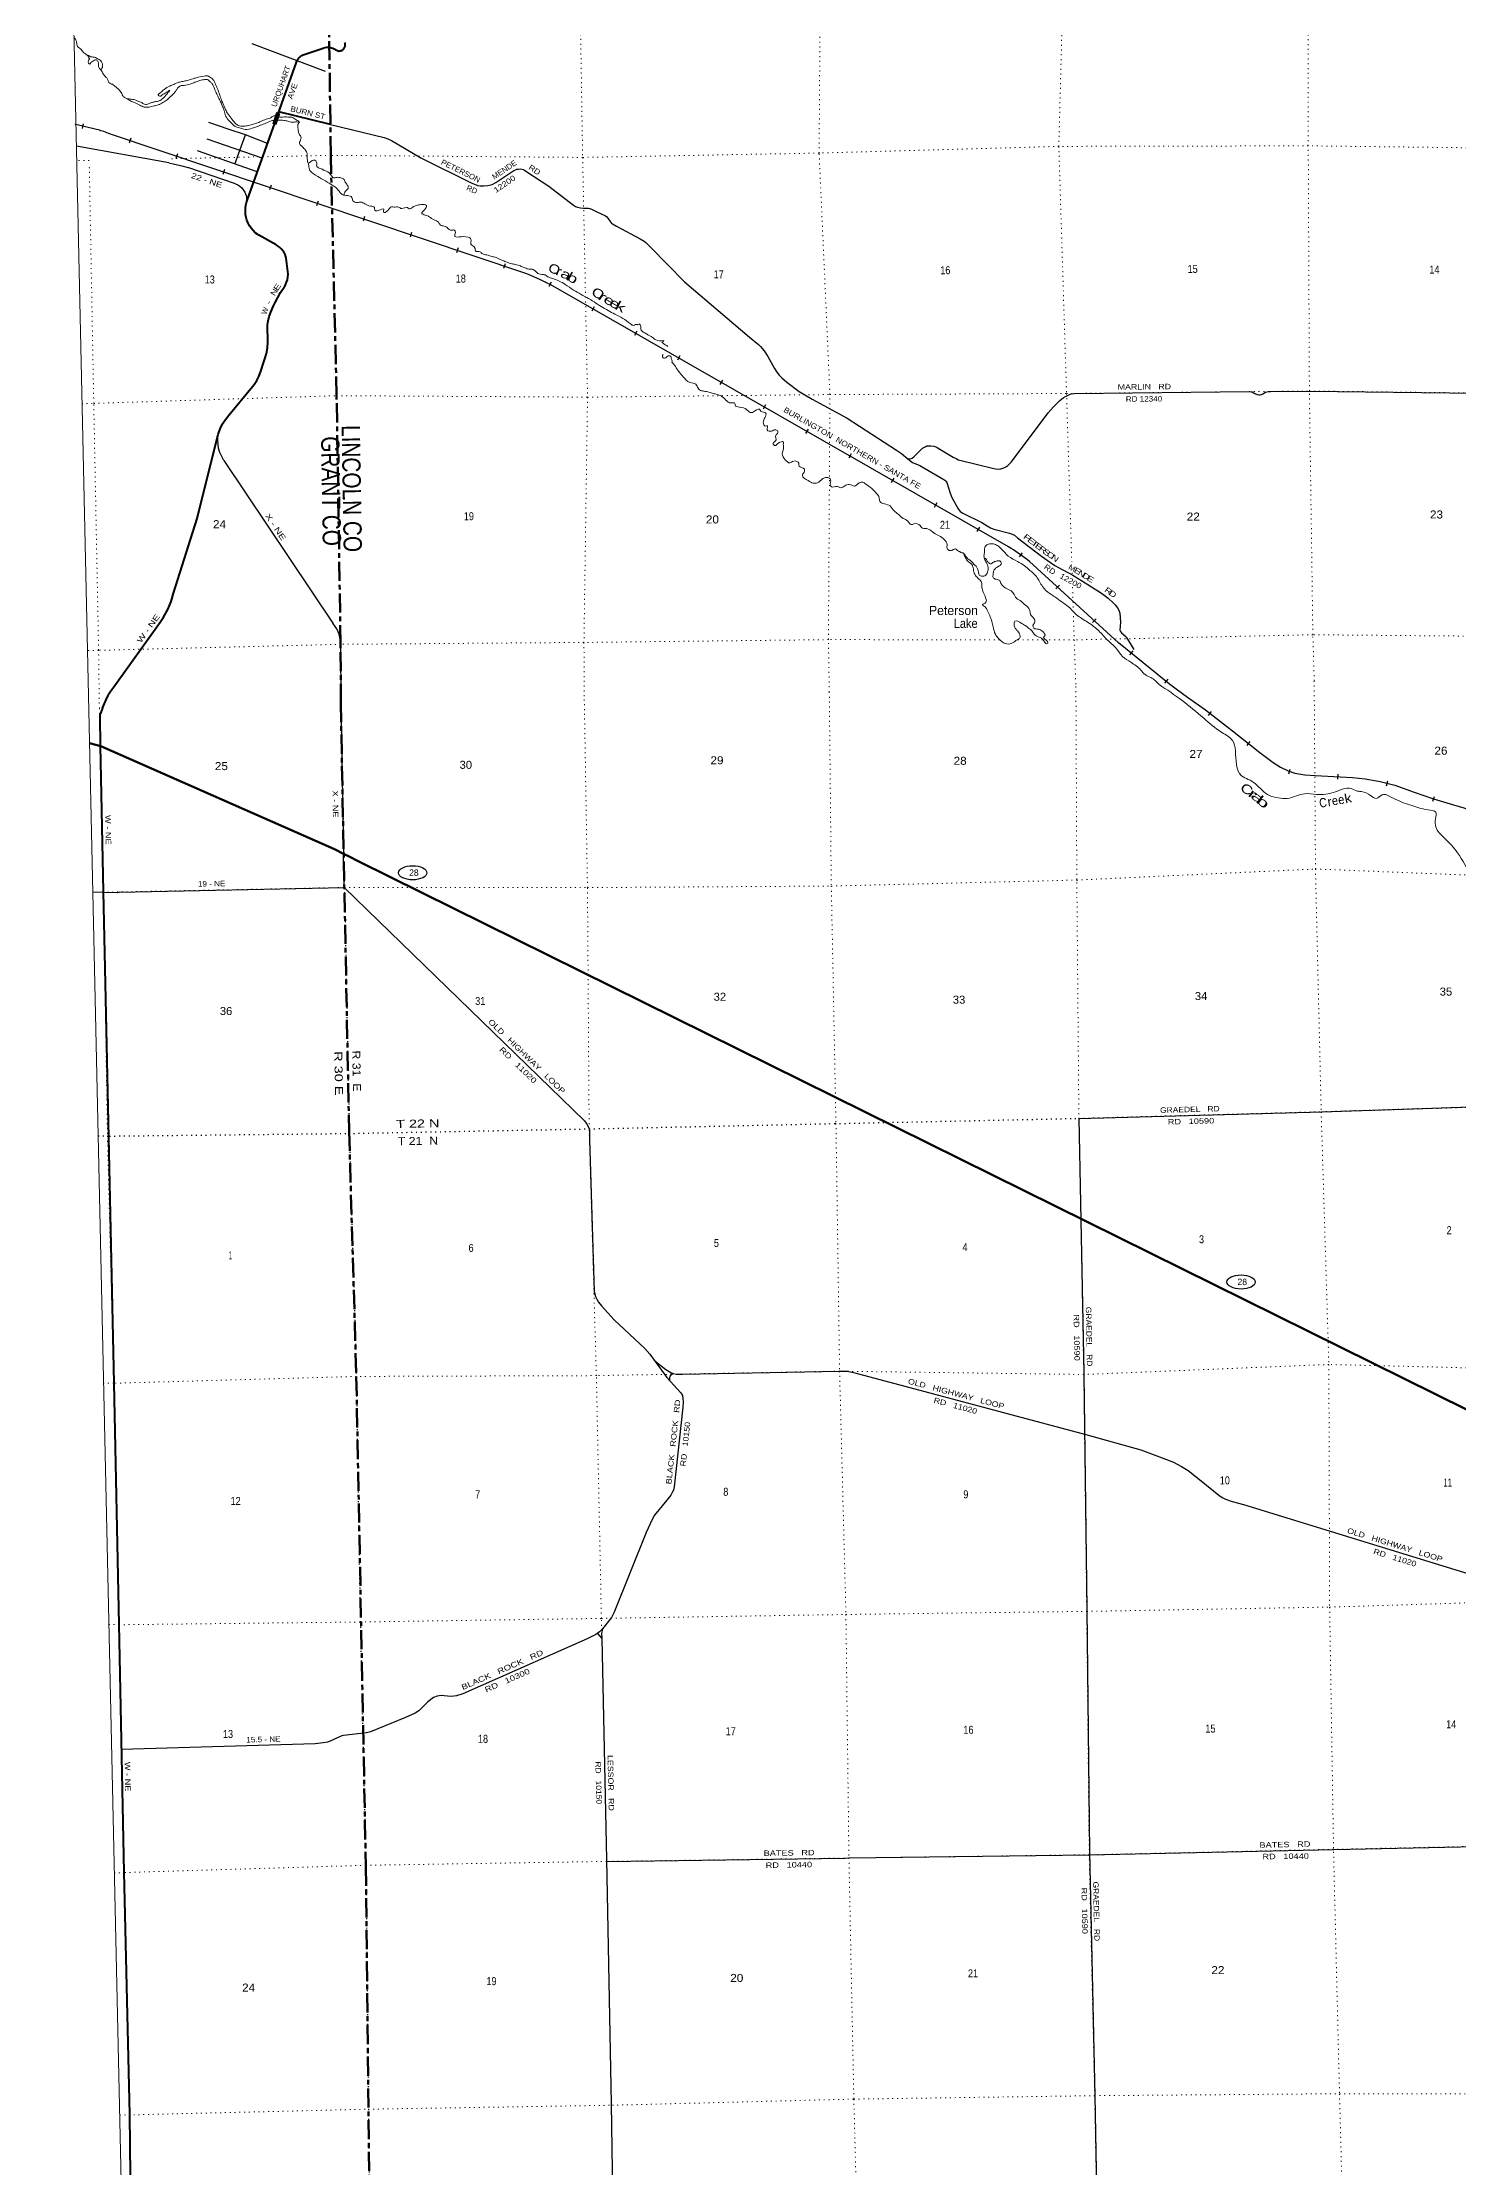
# Model space of a CAD drawing. Header units: feet. Extents: x 497223 to 751810, y -177792 to 12311.
# Drawn here: x 497223 to 528183, y -72276 to -25802 of the extents above; entities that cross this region are included whole.
import ezdxf
from ezdxf.enums import TextEntityAlignment as Align

# ---------------------------------------------------------------- set-up
doc = ezdxf.new("R2010")
doc.units = ezdxf.units.FT
doc.header["$LTSCALE"] = 70
doc.linetypes.add('DOTTED', pattern=[1.5, 0.3, -1.2])
doc.linetypes.add('LONG_DASH_SHORT_DASH', pattern=[9.9, 6, -1.2, 1.5, -1.2])
for name, color, linetype, lineweight in [('11', 7, 'LONG_DASH_SHORT_DASH', 60), ('17', 7, 'Continuous', 25), ('23', 7, 'Continuous', 70), ('26', 7, 'Continuous', 40), ('29', 7, 'Continuous', 25), ('34', 7, 'Continuous', 25), ('39', 7, 'Continuous', 13), ('4', 7, 'Continuous', 13), ('6', 7, 'DOTTED', 25), ('61', 7, 'Continuous', 13), ('7', 7, 'DOTTED', 13)]:
    doc.layers.add(name, color=color, linetype=linetype, lineweight=lineweight)
for name, color, linetype in [('12', 7, 'Continuous'), ('27', 7, 'Continuous'), ('30', 7, 'Continuous'), ('41', 7, 'Continuous')]:
    doc.layers.add(name, color=color, linetype=linetype)

msp = doc.modelspace()

# ---------------------------------------------------------------- linework, layer by layer
at = {"layer": '11'}
for points in [[(503743.88, -40246.78), (503741.34, -38963.87), (503652.51, -33527.06), (503525.9, -28270.56), (503455.47, -22925.99), (503402.64, -17560.81), (503332.01, -12208.17), (503293.16, -6838.61), (503228.31, -1475.75), (503114.54, 3912.06), (503118.37, 5602.23)], [(503743.88, -40246.78), (503926.79, -49620.89), (504084.26, -54980.22), (504291.84, -65694.23), (504464.32, -81711.67), (504539.93, -86075.57)]]:
    msp.add_lwpolyline(points, dxfattribs=at)
at = {"layer": '17'}
for centre in [(505316.81, -43960.31), (523428.78, -52910.01)]:
    msp.add_ellipse(centre, major_axis=(309.24, -1), ratio=0.500121, dxfattribs=at)
at = {"layer": '23'}
msp.add_line((498248.72, -41127.74), (498501.29, -41194.7), dxfattribs=at)
for points in [[(498501.29, -41194.7), (503605.96, -43444.58), (503807.61, -43545.44)], [(503807.61, -43545.44), (503925.3, -43604.31), (504125.02, -43708.38), (529757.27, -56390.8)]]:
    msp.add_lwpolyline(points, dxfattribs=at)
at = {"layer": '26'}
for p, q in [((503521.69, -27594.04), (502387.83, -27318.69)), ((498486.41, -41186.31), (498551.61, -44370.8))]:
    msp.add_line(p, q, dxfattribs=at)
for points in [[(502292.81, -27586.8), (502772.87, -26232.22), (502780.96, -26212.32), (502794.08, -26187.02), (502809.77, -26163.23), (502827.86, -26141.21), (502848.15, -26121.2), (502870.42, -26103.42), (502894.43, -26088.07), (502919.91, -26075.31), (503362.91, -25922.96), (503376.15, -25918.14), (503403.68, -25910.49), (503431.86, -25905.76), (503460.38, -25904), (503488.92, -25905.23), (503517.19, -25909.44), (503544.85, -25916.58), (503571.62, -25926.58), (503597.2, -25939.32), (503621.3, -25954.66), (503686.52, -25987.26), (503696.08, -25988.22), (503710.62, -25988.42), (503725.1, -25987.09), (503739.35, -25984.27), (503753.24, -25979.96), (503766.6, -25974.23), (503779.29, -25967.13), (503791.16, -25958.75), (503802.1, -25949.17), (503811.97, -25938.5), (503820.67, -25926.85), (503828.11, -25914.36), (503834.2, -25901.16), (503838.88, -25887.4), (503842.1, -25873.22), (503843.81, -25858.79), (503844.01, -25844.25), (503842.69, -25829.77), (503839.86, -25815.51), (503835.55, -25801.63)], [(498535.87, -40362.09), (498625.84, -40145.18), (498636.23, -40120.12), (498648.73, -40095.18), (498661.3, -40070.11), (498715.82, -39980.17), (498779.43, -39896.42), (499796.79, -38479.99), (499870.51, -38369.59), (499961.51, -38202.96), (500034.59, -38027.72), (500088.95, -37845.81), (500601.86, -36214.51), (501065.07, -34364.83), (501067.58, -34356.98), (501109.17, -34248.16), (501161.92, -34144.28), (501225.23, -34046.48), (501298.42, -33955.84), (501815.52, -33325.38), (501851.37, -33279.89), (501907.36, -33195.38), (501954.21, -33105.48), (501991.41, -33011.18), (502069.88, -32767.35), (502085.48, -32724.13), (502119.17, -32604.6), (502140.17, -32482.2), (502148.27, -32358.28), (502144.94, -31981.52), (502158.18, -31886.73), (502181.47, -31792.71), (502214.46, -31701.65), (502273.36, -31561.1), (502306.5, -31490.78), (502429.17, -31270.96), (502508.53, -31152.6), (502520.07, -31135.38), (502536.53, -31102.6), (502537.53, -31100.61), (502559.76, -31045.98), (502576.15, -30989.32), (502586.53, -30931.25), (502590.78, -30872.42), (502588.86, -30813.47), (502551.29, -30516.17), (502542.94, -30487.27), (502525.47, -30441.71), (502503.34, -30398.22), (502476.79, -30357.29), (502446.1, -30319.35), (502411.61, -30284.84), (502373.71, -30254.11), (502332.8, -30227.52), (502332.75, -30225.51), (501949.22, -30017.64), (501928.14, -30003.48), (501875.83, -29962.57), (501828.08, -29916.42), (501785.43, -29865.53), (501748.32, -29810.46), (501717.17, -29751.82), (501692.33, -29690.24), (501674.05, -29626.4), (501662.55, -29561), (501657.95, -29494.75), (501660.3, -29428.39), (501669.57, -29362.64), (501685.67, -29298.21), (501708.41, -29235.83), (502292.81, -27586.8)], [(498535.51, -40362.95), (498504.93, -40433.57), (498487.62, -40472.05), (498477.97, -40503.42), (498473.15, -40539.61), (498486.41, -41186.31)], [(498551.61, -44370.8), (498780.08, -55119.25), (498892.84, -60400.2), (498999.61, -65819.91), (499125.65, -71120.18), (499180.54, -76462.66), (499218.63, -81834.7)]]:
    msp.add_lwpolyline(points, dxfattribs=at)
at = {"layer": '29'}
for p, q in [((501800.77, -25825.74), (503399.71, -26431.87)), ((501431.6, -28462.99), (501663.17, -27820.28)), ((503521.69, -27594.04), (504691.48, -27878.12)), ((499983.86, -28436.87), (497964.22, -28067.71)), ((501919.18, -28633.92), (500613.25, -28169.47)), ((502023.43, -28335.34), (500824.26, -27914.21)), ((504850.21, -27948.64), (505491.46, -28323.25)), ((501443.38, -28890.9), (500398.98, -28539.14)), ((507135.1, -28865.77), (507526.98, -28599.85)), ((519777.33, -33477.64), (523607.07, -33437.92)), ((501190.15, -34944.04), (503568.77, -38498.72)), ((517280.34, -34939.02), (517991.05, -35112.35)), ((503741.34, -38963.87), (503743.88, -40246.78)), ((503743.88, -40246.78), (503807.61, -43545.44)), ((498548.52, -44388.42), (498320.49, -44388.07)), ((509353.94, -60594.62), (509453.42, -60710.31))]:
    msp.add_line(p, q, dxfattribs=at)
for points in [[(502141.64, -28009.59), (501663.17, -27820.28), (501305.82, -27706.44), (500861.46, -27548.51)], [(504691.48, -27878.12), (504774.27, -27908.13), (504850.21, -27948.64)], [(505491.46, -28323.25), (506591.81, -28869.54), (506701.59, -28916.61), (506735.73, -28928), (506790.34, -28937.1), (506869.98, -28939.38), (506958.72, -28928), (507022.44, -28916.61), (507054.29, -28905.23), (507135.1, -28865.77)], [(499983.86, -28436.87), (500110.69, -28463.61), (500210.81, -28486.38), (500295, -28506.87), (500398.98, -28539.14)], [(507526.98, -28599.85), (507561.72, -28584.23), (507593.58, -28575.13), (507629.99, -28569.44), (507664.12, -28568.31), (507701.66, -28572.85), (507734.66, -28583.1), (507758.55, -28592.2), (507792.97, -28613.22)], [(507792.97, -28613.22), (508290.17, -28941.12), (508829.89, -29360.64)], [(501443.38, -28890.9), (501493.04, -28913.23), (501535.13, -28941.68), (501578.37, -28983.8), (501610.22, -29021.36), (501645.49, -29077.13), (501662.55, -29110.14), (501675.07, -29148.84), (501683.03, -29187.54), (501691.93, -29281.04)], [(508829.89, -29360.64), (508876.96, -29387.83), (508922.47, -29403.77), (508985.05, -29416.29), (509049.9, -29424.25), (509159.12, -29426.53), (509190.98, -29431.08), (509238.76, -29451.57), (509325.23, -29497.1), (509532.3, -29594.99), (509561.89, -29616.62), (509584.64, -29642.8), (509634.7, -29720.2), (509652.95, -29743.82), (509664.29, -29754.35), (509685.94, -29771.14), (509775.78, -29820.37), (510290.04, -30098.1), (510377.66, -30150.46), (510412.92, -30175.51), (510515.03, -30276.93)], [(510515.03, -30276.93), (511256.49, -31039.94), (512683.25, -32248.98)], [(512683.25, -32248.98), (512876.14, -32406.47), (512923.93, -32454.28), (512999.02, -32545.34), (513083.21, -32668.27), (513228.85, -32932.35), (513276.63, -33012.03), (513328.97, -33078.05), (513390.4, -33139.51), (513497.35, -33232.85), (513770.41, -33433.19), (514051.21, -33602.61)], [(523607.07, -33437.92), (523648.46, -33439.96), (523670.07, -33444.51), (523726.96, -33475.24), (523783.85, -33499.15), (523816.85, -33504.84), (523849.84, -33504.84), (523878.29, -33499.15), (523902.18, -33488.9), (523964.76, -33449.06), (523989.79, -33439.96), (524022.78, -33434.26), (524070.83, -33433.11)], [(524070.83, -33433.11), (524922.58, -33424.28), (529221.35, -33476.8)], [(514051.21, -33602.61), (514818.2, -34016.33), (515898.22, -34716.3)], [(518402.27, -34976.93), (518739.56, -34539.09), (519210.82, -33904.38)], [(519210.82, -33904.38), (519328.34, -33767.83), (519469.42, -33633.51), (519539.96, -33574.32), (519587.75, -33542.45), (519674.22, -33501.47), (519717.45, -33487.81), (519777.33, -33477.64)], [(501190.15, -34944.04), (501134.24, -34838.91), (501102.38, -34768.33), (501072.8, -34677.27), (501061.42, -34593.04), (501056.87, -34511.08), (501056.87, -34404.08)], [(515898.22, -34716.3), (516007.22, -34792.27), (516142.83, -34905.85)], [(516142.83, -34905.85), (516182.44, -34910.65), (516214.29, -34903.82), (516234.77, -34894.72), (516273.46, -34865.12), (516446.4, -34687.55), (516462.33, -34676.17), (516491.91, -34657.96), (516535.14, -34635.19), (516559.04, -34626.08), (516589.75, -34621.53), (516618.2, -34620.39), (516646.64, -34621.53), (516712.63, -34630.64), (516753.59, -34644.3), (516786.59, -34661.37), (516844.61, -34698.93), (517131.32, -34869.67), (517210.97, -34910.65), (517246.24, -34926.59), (517280.34, -34939.02)], [(516142.83, -34905.85), (516245.02, -34985.78), (516408.86, -35054.08), (516932.23, -35359.14), (516973.19, -35388.73), (516984.57, -35402.39), (516995.95, -35422.88), (517068.76, -35659.64), (517105.17, -35750.7), (517241.7, -36001.12), (517264.46, -36032.99), (517289.49, -36058.03), (517346.37, -36096.74), (517760.52, -36297.07), (517878.85, -36374.48), (517949.39, -36413.18), (518024.48, -36442.77), (518365.81, -36533.83), (518424.97, -36552.05), (518475.03, -36579.37), (518540.05, -36633.96)], [(517991.05, -35112.35), (518063.15, -35126.93), (518122.31, -35131.48), (518176.93, -35124.65), (518245.19, -35101.89), (518288.43, -35083.67), (518329.39, -35051.8), (518402.27, -34976.93)], [(518540.05, -36633.96), (519069.02, -37038.14), (519263.22, -37175.32), (519358.42, -37240.1), (519437.71, -37284.16)], [(519437.71, -37284.16), (519747.05, -37449), (520079.27, -37653.89), (520375.09, -37845.12), (520520.71, -37952.11), (520634.5, -38054.56), (520675.45, -38100.09), (520725.52, -38163.84), (520752.82, -38213.92), (520775.58, -38282.22), (520789.24, -38482.56), (520780.13, -38651.02), (520789.24, -38682.89), (520811.99, -38710.21), (520907.56, -38796.72), (520918.94, -38810.38), (520943.97, -38851.36), (521085.05, -39074.46)], [(503741.34, -38963.87), (503732.92, -38860.5), (503726.09, -38817.24), (503709.03, -38743.25), (503689.68, -38687.48), (503657.83, -38627.15), (503623.69, -38573.65), (503568.77, -38498.72)], [(498548.52, -44388.42), (503821.06, -44282.62), (503807.61, -43545.44)], [(503821.06, -44282.62), (509072.62, -49382.1), (509123.85, -49456.16), (509167.07, -49540.18), (509180.23, -49603.64), (509186.26, -49794.28), (509282.75, -53114.82), (509314.11, -53230.65), (509352.71, -53303.04), (509382.87, -53354.2), (509441.57, -53434.81), (509719.08, -53735.97), (510393.36, -54361.26), (510505.29, -54489.68), (510876.09, -54996.54), (511178.15, -55331.68), (511212.45, -55394.77), (511225.87, -55458.03), (511228.9, -55534.64), (511225.84, -55649.27), (511035.67, -57389.04), (511019.23, -57465.15), (510990.45, -57516.58), (510957.56, -57570.06), (510875.74, -57680.04), (510606.8, -58008.89), (510550.53, -58104.88), (510425.12, -58387.19), (509721.02, -60133.67), (509662.48, -60244.18), (509468.56, -60494.57), (509403.46, -60559.94), (509321.23, -60617.53), (509133.96, -60717.39), (506410.72, -61914.62), (506276.72, -61960.77), (506215.05, -61969), (506143.01, -61973.7), (505939.58, -61952.54), (505850.4, -61966.61), (505775.13, -61993.68), (505645.96, -62095.5), (505450.32, -62285.78), (505368.09, -62341.91), (505157.25, -62436.65), (504393.69, -62748.62), (504309.33, -62769.36), (503805.76, -62830.9), (503768.76, -62839.13), (503715.06, -62853.9), (503512.32, -62952.58), (503456.29, -62974.89), (503361.73, -62991.35), (503184.08, -63010.26), (498946.68, -63131.4)], [(519883.2, -49331.61), (525186.1, -49186.53), (529585.47, -49045.38)], [(519883.2, -49331.61), (519991.16, -54887.93), (519992.36, -54933.78), (520059.84, -60067.11), (520117.11, -65383.2), (520228.19, -70710.96), (520328.37, -76002.31), (520408.41, -81179.26), (520399.47, -81232.02), (520374.8, -81293.73), (520296.56, -81447.19)], [(510608.91, -54631.32), (510854.13, -54825.65), (510961.66, -54891.82), (511011, -54912.39), (511076.78, -54925.77), (511216.31, -54926.66), (514650.64, -54858.81), (514765.23, -54858.81), (514825.54, -54858.81), (514982.6, -54896.53), (520034.23, -56244.44), (521236.11, -56582.54), (521584.46, -56711.88), (521949.46, -56849.1), (522126.25, -56943.73), (522270.15, -57034.24), (522558.56, -57261.65), (522944.43, -57573.18), (523014.32, -57622.55), (523089.27, -57660.91), (523232.23, -57713.05), (523481.87, -57777.72), (529711.52, -59691.45)], [(510936.72, -55063.81), (510941.11, -55009.07), (510949.33, -54972.04), (510969.89, -54939.13), (511006.69, -54911.51)], [(509465.52, -60498.5), (509448.59, -60595.68), (509453.42, -60710.31)], [(509453.42, -60710.31), (509555.3, -65540.6), (509659.27, -70884.39), (509733, -76230.51), (509801.53, -81639.4)], [(509555.06, -65581.91), (514774.85, -65508.54), (514856.87, -65506.13), (520108.81, -65437.27)], [(520108.81, -65437.27), (525460.71, -65318.96), (529963.85, -65223.37)]]:
    msp.add_lwpolyline(points, dxfattribs=at)
at = {"layer": '34', "lineweight": 13}
for p, q in [((498371.6, -27696.6), (497928.22, -27591.02)), ((507814.53, -30857.63), (498669.76, -27789.76)), ((518345.74, -36832.37), (508339.85, -31102.19))]:
    msp.add_line(p, q, dxfattribs=at)
at = {"layer": '34'}
for p, q in [((498114.45, -27577.69), (498088.82, -27685.29)), ((499156.42, -27896.59), (499121.24, -28001.46)), ((500173.78, -28235.14), (500138.6, -28340.01)), ((501202.36, -28582.96), (501167.18, -28687.83)), ((502219.72, -28921.51), (502184.54, -29026.38)), ((503248.29, -29269.33), (503213.11, -29374.19)), ((504265.66, -29607.88), (504230.48, -29712.74)), ((505294.23, -29955.7), (505259.05, -30060.56)), ((506311.6, -30294.24), (506276.41, -30399.11)), ((507340.17, -30642.06), (507304.99, -30746.93)), ((508341.71, -31040.53), (508292.74, -31139.71)), ((509286.42, -31582.62), (509231.45, -31678.6)), ((510218.15, -32113.2), (510163.18, -32209.18)), ((511159.07, -32655.05), (511104.11, -32751.04)), ((512090.81, -33185.63), (512035.84, -33281.62)), ((513031.73, -33727.49), (512976.76, -33823.47)), ((513963.47, -34258.07), (513908.5, -34354.05)), ((514904.39, -34799.92), (514849.42, -34895.91)), ((515836.12, -35330.5), (515781.16, -35426.49)), ((516777.05, -35872.36), (516722.08, -35968.34)), ((517708.78, -36402.94), (517653.81, -36498.92)), ((518645.06, -36963.52), (518579.84, -37052.86)), ((519456.72, -37671.97), (519382.2, -37753.7)), ((520257.33, -38405.43), (520182.81, -38487.17)), ((521062.05, -39108.69), (520992.27, -39194.51)), ((521826.92, -39729.17), (521757.14, -39814.99)), ((522714.4, -40520.73), (522781.93, -40433.12)), ((523560.24, -41178.22), (523629.13, -41091.68)), ((524471.22, -41796.77), (524505.09, -41691.47)), ((525547.48, -41916.2), (525553.39, -41805.75)), ((526609.61, -42057.98), (526638.2, -41951.13)), ((527624.47, -42397.52), (527655.97, -42291.49))]:
    msp.add_line(p, q, dxfattribs=at)
for points in [[(521866.08, -39836.2), (520751.82, -38930.16), (518805.87, -37155.98), (518758.45, -37117.41), (518709.09, -37078.71), (518658.69, -37041.07), (518608.22, -37004.23), (518556.91, -36968.15), (518504.55, -36933.11), (518452.14, -36898.88), (518399.19, -36865.57), (518345.18, -36833.32), (508339.33, -31103.16), (508258.18, -31063.09), (508111.66, -30992.19), (507964.05, -30923.88), (507814.13, -30858.66), (498669.38, -27790.79), (498660.38, -27787.17), (498629.13, -27774.99), (498597.56, -27763.32), (498565.63, -27752.36), (498533.8, -27741.82), (498501.66, -27731.8), (498469.16, -27722.5), (498436.76, -27713.61), (498404.24, -27705.29), (498371.35, -27697.67), (497952.47, -27595.29)], [(521869.99, -39836.63), (522258.98, -40116.96), (522647.99, -40397.3), (523245.07, -40857.56), (523835.77, -41327.75), (524132.74, -41550.52), (524289.9, -41649.7), (524459.65, -41732.95), (524603.45, -41779.21), (524823.61, -41814.89), (525046.06, -41834.69), (525593.9, -41864.01), (525867.8, -41877.61), (526140.69, -41904.62), (526469.97, -41961.4), (526792.85, -42047.78), (527213.56, -42195.23), (527633.02, -42343.1), (528077.16, -42475.09), (528298.54, -42543.18), (528515.35, -42623.71), (528980.51, -42818.73), (529445.64, -43013.75)]]:
    msp.add_lwpolyline(points, dxfattribs=at)
at = {"layer": '34', "lineweight": 13}
msp.add_lwpolyline([(521869.94, -39837.93), (520752.54, -38929.33), (518806.59, -37155.15)], dxfattribs=at)
for centre, radius, start, end in [((497947.06, -29579.05), 1929.73, 68.00614, 77.29104), ((504134.86, -39448.11), 9345.39, 63.25932, 66.8125), ((516520.04, -39929.39), 3595.1, 50.50446, 59.48063)]:
    msp.add_arc(centre, radius, start, end, dxfattribs=at)
at = {"layer": '39'}
for p, q in [((498192.73, -26086.97), (498193.2, -26087)), ((503048.4, -28492.32), (503024.36, -28419.39))]:
    msp.add_line(p, q, dxfattribs=at)
for points in [[(497908.9, -25696.36), (497944.43, -25732.58), (497968.3, -25802.5), (497988.56, -25888.64), (498033.76, -25925.77), (498095.8, -25992.71), (498112.34, -26010.43), (498176.04, -26063.21), (498227.77, -26120.34), (498242.45, -26144.15), (498244.46, -26144.09), (498229.72, -26198.88), (498231.02, -26251.24), (498255.71, -26272.78), (498281.06, -26239.89), (498324.6, -26210.57), (498356.33, -26191.62), (498394.4, -26184.61), (498418.93, -26200.1), (498441.71, -26225.72), (498449.29, -26288), (498459.04, -26356.27), (498500.47, -26403.58), (498515.05, -26423.36), (498534.3, -26469.22), (498559.18, -26498.81), (498590.45, -26542.35), (498635.95, -26591.57), (498661.54, -26649.36), (498696.88, -26694.81), (498770.09, -26725.19), (498811.27, -26762.43), (498868.78, -26809.33), (498893.52, -26832.88), (498918.5, -26866.5), (498919.86, -26868.22)], [(498197.12, -26087.28), (498235.06, -26089.92), (498257.59, -26105.47), (498324.36, -26119.89), (498358.65, -26123.05), (498401.39, -26142.11), (498442.27, -26167.27), (498480.98, -26186.43), (498512.05, -26221.91), (498537.89, -26289.77), (498531.14, -26342.34), (498531.39, -26352.41), (498509.82, -26375.13), (498514.9, -26424.08)], [(498919.86, -26868.22), (498930.88, -26880.6), (498956.24, -26917), (498980.78, -26970.99), (499027.01, -27009.44), (499059.73, -27024.17), (499080.18, -27033.17)], [(502358.28, -27504.57), (502253.16, -27509.01), (502129.56, -27556.49), (502019.99, -27601.6), (501904.39, -27646.87), (501810.61, -27679.49), (501654.28, -27705.64), (501548.85, -27674.07), (501404.6, -27619.3), (501348.79, -27560.27), (501263.92, -27465.7), (501226.17, -27404.19), (501193.1, -27288.15), (501169.37, -27224.27), (501137.25, -27146.49), (501092.61, -27050.9), (501067.13, -26997.14), (501020.43, -26899.58), (500990.67, -26835.86), (500958.45, -26754.05), (500931.05, -26704.37), (500889.67, -26659.08), (500830.19, -26614.24), (500779.86, -26613.51), (500745.72, -26616.39), (500627.7, -26645.6), (500532.01, -26682.3), (500448.19, -26710.63), (500320.17, -26742.11), (500255.86, -26745.76), (500196.32, -26779.52), (500157.25, -26826.87), (500116.56, -26890.38), (500024.29, -26983.41), (499947.55, -27053.89), (499856.48, -27114.65), (499753.1, -27165.65), (499657.11, -27190.26), (499448.38, -27213.72), (499352.8, -27173.84), (499234.65, -27116.39), (499147.21, -27080.33), (499079.64, -27033.69)], [(499079.64, -27033.69), (499160.34, -27041.71), (499220.93, -27050.24), (499265.48, -27061.19), (499320.53, -27090.02), (499379.31, -27106.66), (499430.54, -27143.64), (499517.28, -27151.51), (499593.05, -27123.38), (499658.98, -27103.56), (499749.13, -27087.16), (499771.11, -27080.55), (499852.22, -27024.07), (499901.4, -26978.48), (499952.19, -26916.73), (499981.41, -26877.7), (500008.76, -26844.76), (499959.28, -26878.26)], [(499959.28, -26878.26), (499951.29, -26880.48), (499901.76, -26911.97), (499860.02, -26933.19), (499788.67, -26977.33), (499751.76, -26950.05), (499792.95, -26906.69), (499883.57, -26827.8), (500004.55, -26756.2), (500092.15, -26717.69), (500203.73, -26672.53), (500295.79, -26652.04), (500383.84, -26631.66), (500513.72, -26594.09), (500583.67, -26574.17), (500759.81, -26535.43), (500816.02, -26529.96), (500895.41, -26566.23), (500969.62, -26636.89), (500993, -26686.67), (501037.79, -26788.31), (501085.04, -26908.01), (501128.52, -27037.89), (501166.97, -27127.6), (501222.72, -27265.23), (501279.62, -27368.57), (501369.11, -27487.2), (501441.66, -27572.01), (501501.14, -27616.84), (501618.29, -27634.01), (501726.55, -27617.14), (501838.58, -27590.1), (501926.38, -27559.65), (502025.89, -27514.8), (502143.6, -27473.51), (502203.54, -27455.86), (502250.91, -27418.38), (502387.43, -27428.18)], [(502387.43, -27428.18), (502426.44, -27436.07), (502528.92, -27429.43), (502583.37, -27434.09), (502627.72, -27436.99), (502676.04, -27437.77), (502706.61, -27453.11), (502747.53, -27480.28), (502770.01, -27493.82), (502810.88, -27518.97), (502839.54, -27538.4), (502785.24, -27539.78), (502730.98, -27543.18), (502632.23, -27537.63), (502587.63, -27524.66), (502500.6, -27504.72), (502373.79, -27503.92), (502358.28, -27504.57)], [(502839.54, -27538.4), (502803.18, -27613.89), (502806.59, -27670.23), (502815.99, -27724.4), (502836.19, -27808.52), (502871.69, -27860.01), (502854.08, -27961.22), (502843.16, -28007.85), (502884.84, -28065.23), (502957.03, -28135.94), (503003.18, -28211.34), (503012.47, -28342.09), (503033.02, -28440.31), (503150.09, -28372.84), (503222.28, -28443.55), (503219.96, -28512.13), (503269.13, -28547.15), (503313.88, -28566.16), (503342.24, -28573.5), (503383.12, -28598.65), (503431.84, -28615.55), (503482.92, -28646.49), (503543.05, -28717.51), (503586.44, -28762.75), (503654.62, -28752.95), (503745.38, -28760.71), (503816.72, -28797.19), (503852.82, -28872.84), (503898.67, -28936.16), (503909.52, -28968.13), (503847.31, -29056.37), (503812.96, -29131.81)], [(506805.02, -30388.33), (506784.27, -30378.06), (506703.61, -30372.06), (506671.24, -30284.21), (506591.05, -30215.72), (506590.26, -30102.89), (506526.71, -30056.15), (506236.04, -30021.24), (506247.05, -29978.64), (506233.18, -29906.44), (506142.63, -29906.73), (506087.32, -29867.84), (506007.58, -29817.48), (505918.38, -29791.54), (505878.62, -29730.08), (505788.87, -29681.98), (505678.51, -29614.26), (505591.02, -29576.19), (505517.67, -29539.77), (505576.05, -29459.69), (505616.09, -29370), (505498.78, -29346.79), (505398.62, -29365.46), (505317.01, -29401.8), (505237.41, -29438.09), (505202.47, -29408.75), (505078.32, -29434.08), (505007.12, -29403.66), (504910.43, -29400.07), (504851.9, -29393.51), (504775.47, -29476.06), (504675.8, -29514.88), (504686.17, -29446.09), (504564.23, -29479.43), (504489.51, -29469.24), (504480.02, -29411.04), (504396.76, -29380.92), (504268.64, -29327.76), (504185.28, -29293.61), (504106.99, -29301.65), (504011.41, -29261.77), (503987.48, -29189.83), (503891.85, -29147.93), (503776.66, -29128.7), (503706.38, -29053.92), (503633.93, -28973.14), (503529.55, -28903.25), (503368.16, -28806.6), (503194.6, -28706.23), (503049.91, -28552.74), (503048.4, -28492.32)], [(507892.89, -30759.42), (507822.86, -30749.54), (507771.26, -30728.89), (507729.98, -30713.41), (507652.58, -30682.45), (507536.47, -30651.49), (507464.23, -30636.01), (507353.28, -30597.31), (507268.14, -30563.77), (507201.06, -30532.81), (507144.3, -30507.01), (507043.67, -30481.2), (506963.69, -30455.4), (506909.51, -30442.5), (506829.52, -30414.12), (506805.02, -30388.33)], [(510772.83, -32354.17), (510811.5, -32326.92), (510714.96, -32329.38), (510578.55, -32266.35), (510474.38, -32204.52), (510406.91, -32161.9), (510327.16, -32111.54), (510306.05, -32071.77), (510306.66, -32015.33), (510259.05, -31962.14), (510233.25, -31976.9), (510214.9, -31967.29), (510212.89, -31967.34), (510126.86, -31987.67), (510108.45, -31976.05), (509954.71, -31863.09), (509777.12, -31762.82), (509477.26, -31601.18), (509164.38, -31401.59), (508833.75, -31216.56), (508651.59, -31094.24), (508516.9, -31019.08), (508354.4, -30958.73), (508295.52, -30938.07), (508209.69, -30885.84), (508140.96, -30873.49), (508078.36, -30865.01), (507989.97, -30790.68), (507914.7, -30758.34), (507892.89, -30759.42)], [(510772.83, -32354.17), (510772.89, -32365.21), (510790.02, -32376.63), (510814.49, -32400.29), (510869.96, -32428.02), (510891.16, -32445.15), (510892.79, -32450.86)], [(510984.07, -32792.06), (510989.4, -32763.72), (510970.1, -32715.84), (510971.56, -32693.64), (510936.46, -32658.26), (510870.44, -32674.05), (510824.98, -32707.45), (510775.76, -32670.41), (510796.02, -32627.18)], [(517286.89, -36943.9), (517275.64, -36936.22), (517230.69, -36909.15), (517201.83, -36881.68), (517135.71, -36893.44), (517067.82, -36915.32), (517002.11, -36862.58), (517000.16, -36784.04), (516936.97, -36670.78), (516830.28, -36588.86), (516716.15, -36531.32), (516656.62, -36484.47), (516560.79, -36434.51), (516439.36, -36407.38), (516410.1, -36363.79), (516274.45, -36330.98), (516218.43, -36344.49), (516140.05, -36267.9), (516037.99, -36210.04), (515933.06, -36118), (515842.76, -36047.76), (515757.55, -35939.09), (515531.54, -35834.01), (515515.56, -35757.84), (515458.85, -35662.56), (515322.71, -35528.99), (515220.29, -35457.04), (515158.95, -35418.3), (515078.85, -35434.45), (514975.92, -35503.57), (514919.05, -35482.85), (514810.24, -35477.57), (514724.91, -35526.09), (514674.98, -35541.47), (514605.89, -35515.02), (514473.2, -35520.41), (514450.17, -35484.73), (514455.22, -35363.69), (514367.43, -35313.53), (514285.57, -35339.8), (514165.13, -35433.55), (514072.67, -35437.92), (513966.68, -35384.2), (513837.11, -35272.63), (513873.48, -35197.14), (513881.88, -35130.43), (513763.53, -35064.93), (513758, -35004.61), (513648.14, -34957.03), (513560.55, -34995.54), (513462.3, -34929.52), (513398.61, -34796.13), (513426.99, -34642.25), (513419.6, -34588.02), (513422.58, -34545.63), (513302.45, -34570.86), (513243.26, -34618.72), (513195.85, -34573.57), (513266.36, -34495.2), (513248.11, -34409.01), (513293.02, -34353.45), (513299.87, -34304.91), (513238.68, -34272.21), (513164.91, -34300.29), (513069.63, -34272.49), (513065.42, -34183.93), (513033.39, -34190.79), (512983.01, -34107.44), (513014.85, -34011.91), (513034.27, -33902.59), (512928.74, -33866.99), (512899.48, -33823.4), (512748.22, -33891.75), (512681.7, -33887.4), (512617.85, -33828.57), (512463.64, -33778.09), (512365.9, -33732.21), (512362.94, -33694), (512268.11, -33684.32), (512184.54, -33642.12), (512077.41, -33542.07), (511996, -33505.86), (511908.92, -33483.9), (511821.73, -33457.91), (511712.42, -33432.48), (511633.58, -33418.37), (511557.76, -33363.87), (511507.24, -33274.47), (511375.51, -33237.53), (511233.63, -33116.2), (511129.96, -32993.9), (511060.94, -32888.85), (511002.72, -32813.76), (510984.07, -32792.06)], [(517286.89, -36943.9), (517300.12, -36952.73), (517320.86, -36960.23), (517334.98, -36963.76), (517346.01, -36966.4), (517360.12, -36970.82)], [(517358.95, -36968.36), (517406.86, -37033.64), (517450.45, -37086.94), (517514, -37133.68), (517586.3, -37208.42), (517669.4, -37313.11), (517713.23, -37457.09), (517802.17, -37472.96), (517877.05, -37408.58), (517900.75, -37309.23), (517871.85, -37199.13), (517829.57, -37117.58), (517807.3, -37031.49), (517821.04, -36936.43), (517817.53, -36876.06), (517836.34, -36823.19), (517883.66, -36783.69), (518060.75, -36783.21), (518140.54, -36835.59), (518245.82, -36941.72), (518338.68, -37034.07), (518538.89, -37153.91), (518692.09, -37244.72), (518813.35, -37346.43), (518953.62, -37483.92), (519087.8, -37700.15), (519246.62, -37855.31), (519359.14, -37929.02), (519510.78, -38038.01), (519650.15, -38139.25), (519804.9, -38292.49), (520040.5, -38459.79), (520296.76, -38648.74), (520482.73, -38843.51), (520705.56, -39063.53), (520838.43, -39227.41), (521020.79, -39357.78), (521238.34, -39527.56), (521329.29, -39623.99), (521453.68, -39689.33), (521635.53, -39841.32)], [(517358.95, -36968.36), (517393.18, -37050.11), (517417.65, -37096.56), (517469.87, -37158.2), (517556.93, -37241.41), (517579.79, -37351.67), (517620.66, -37457.43), (517697.13, -37538.11), (517753.23, -37609.22), (517762.02, -37719.84), (517790.77, -37823.9), (517844.11, -37945.47), (517858.12, -38023.7), (517832.88, -38060.62), (517777.41, -38096.29), (517831.01, -38147.32), (517877.01, -38216.68), (517932.25, -38334.17), (517979.76, -38463.95), (518008.86, -38582.11), (518057.06, -38740.08), (518119.75, -38833.2), (518303.92, -38955.46), (518434.15, -38931.99), (518531.15, -38867.05), (518592.45, -38823.16), (518588.53, -38746.69), (518528, -38659.56), (518468.84, -38546.2), (518482.67, -38455.16), (518628.84, -38505.85), (518716.62, -38556.01), (518784.35, -38608.69), (518858.45, -38675.32), (518918.88, -38758.42), (519039.1, -38817.83), (519119.29, -38886.32), (519175.25, -38951.39), (519201.14, -38940.66), (519140.61, -38853.53), (519109.39, -38812.01), (519138.71, -38777), (519096.23, -38687.4), (519000.3, -38633.42), (518895.07, -38609.9), (518879.59, -38553.87), (518919.87, -38474.25), (518897.81, -38396.22), (518827.22, -38309.35), (518804.56, -38207.15), (518715.62, -38110.67), (518598.37, -38008.87), (518539.2, -37976.12), (518466.2, -37873.18), (518399.84, -37794.27), (518283.64, -37734.76), (518211.85, -37680.16), (518171.98, -37614.67), (518152.73, -37568.81), (518075.6, -37542.57), (518008.13, -37499.95), (518008.38, -37429.41), (518024.43, -37346.38), (518069.44, -37294.85), (518142.76, -37248.65), (518187.77, -37197.12), (518152.12, -37139.59), (518093.8, -37141.07), (518021.94, -37165.07), (517948.42, -37203.22), (517911.67, -37181.99), (517872.26, -37134.63), (517849.08, -37092.9), (517845.8, -37090.22)], [(517845.8, -37090.22), (517839.17, -37086.78), (517827.81, -37085.23), (517816.46, -37082.65)], [(521635.1, -39840.96), (522141.58, -40194.42), (522603.9, -40574.05), (523010.72, -40892.08), (523243.69, -41069.78), (523303.83, -41286.37), (523440.27, -41840.12), (523584.83, -41918.47), (523735.63, -42008.81), (524050.77, -42273.87), (524237.14, -42319.36), (524439.15, -42336.43), (524637.86, -42277.01), (524814.63, -42232.02), (525075.1, -42246.18), (525493.74, -42189.45), (525833.45, -42117.82), (525969.53, -42172.13), (526064.56, -42184.78), (526259.67, -42270.42), (526383.78, -42332.97), (526513.58, -42254.47), (526742.7, -42323.48), (527140.81, -42484.56), (527515.68, -42583.57), (527686.05, -42637.36), (527682.38, -42778.39), (527685.4, -42957.58), (527875.16, -43204.41), (528162.95, -43522.25), (528496.33, -44030.71), (528619.92, -44181.88), (528708.26, -44396.02), (528902.61, -44556.19), (528942.12, -44626.07), (529085.78, -44770.89), (529185.85, -44962.7), (529276.49, -45074.1), (529338.22, -45145.66), (529497.69, -45214.56)]]:
    msp.add_spline(points, degree=3, dxfattribs=at)
at = {"layer": '4'}
msp.add_lwpolyline([(497222.97, 5471.78), (528293.91, 6177.1), (559363.85, 6925.15), (590432.73, 7715.93), (621500.49, 8549.46), (652567.07, 9425.72), (683632.43, 10344.71), (714696.49, 11306.43), (745759.19, 12310.89), (751809.62, -170897.82), (720494.89, -171910.42), (689178.8, -172879.94), (657861.41, -173806.39), (626542.78, -174689.76), (595222.96, -175530.05), (563902.01, -176327.26), (532580.01, -177081.38), (501256.99, -177792.42)], close=True, dxfattribs=at)
at = {"layer": '6'}
for points in [[(503743.88, -40246.78), (503822.87, -44282.18), (503930.48, -49643.46), (504084.17, -54975.63), (504169.76, -60345.91), (504291.48, -65666.81), (504347.22, -71001.31), (504405.38, -76314.14), (504465.63, -81732.92), (504539.93, -86075.57)], [(498437.72, -49713.56), (498687.82, -49718.84), (503919.78, -49661.47), (509175.19, -49561.25), (514547.33, -49445.15), (519883.2, -49331.61), (525180.51, -49186.47), (529585.47, -49045.38)]]:
    msp.add_lwpolyline(points, dxfattribs=at)
at = {"layer": '61'}
for p, q in [((502257.85, -27572.47), (502341.48, -27336.87)), ((502341.48, -27336.87), (502412.16, -27361.96))]:
    msp.add_line(p, q, dxfattribs=at)
msp.add_lwpolyline([(502412.16, -27361.96), (502328.53, -27597.56), (502257.85, -27572.47)], dxfattribs=at)
msp.add_lwpolyline([(502268.05, -27567.6), (502346.34, -27347.07), (502401.95, -27366.81), (502323.66, -27587.34)], close=True, dxfattribs=at)
at = {"layer": '7'}
for p, q in [((519735.13, -37398.92), (519737.75, -37482.91)), ((519094.81, -38866.66), (518544.22, -38866.03))]:
    msp.add_line(p, q, dxfattribs=at)
for points in [[(525027.69, -39763.11), (524998.69, -38754.61), (524922.58, -33424.28), (524898, -28062.41), (524894.74, -22748.36), (524800.94, -17354), (524692.44, -12016.44), (524499.67, -6689.08), (524406.87, -1335), (524318.74, 4073.62), (524227.75, 6082.35)], [(508203.8, 5716.12), (508285.41, 3967.27), (508393.65, -1440.83), (508564.64, -6782.85), (508663.78, -12148.86), (508798.13, -17473.68), (508945.42, -22995.65), (509033.35, -28315.6), (509139.5, -33558.51), (509061.49, -38922.99), (509067.61, -40127.67)], [(514425.82, -40006.52), (514407.3, -38861.31), (514439.14, -33502.03), (514203.22, -28220.11), (514239.94, -22894.97), (514130.1, -17422.42), (514021.91, -12096.94), (513868.72, -6661.77), (513765.8, -1386.54), (513630.71, 3968.48), (513562.15, 5837.36)], [(518926.54, 5959.96), (518973.85, 4056.29), (519099.44, -1321.14), (519167.66, -6657.71), (519351.57, -12033.66), (519443.23, -17341.42), (519583.08, -22807.16), (519444.3, -28074.45), (519612.83, -33479), (519727.6, -37157.5)], [(529095.89, -28112.7), (524898, -28062.41), (519444.3, -28074.45), (514203.22, -28220.11), (509033.35, -28315.6), (503525.9, -28270.56), (500045, -28343.35)], [(498246.32, -28380.96), (498243.7, -28381.01), (497970.9, -28387.56)], [(498465.68, -40363.64), (498449.58, -39094.7), (498343.55, -33694.61), (498245.93, -28499.81)], [(498081.31, -33703.71), (498343.55, -33694.61), (503652.51, -33527.06), (509139.5, -33558.51), (514439.14, -33502.03), (519612.83, -33479), (524922.58, -33424.28), (529221.35, -33476.8)], [(519745.07, -37717.58), (519780.95, -38867.44), (519818.16, -39883.32)], [(518148.93, -38865.58), (514407.3, -38861.31), (509061.49, -38922.99), (503741.34, -38963.87), (498449.58, -39094.7), (498203.65, -39099.19)], [(529345.69, -38793.18), (524998.69, -38754.61), (519780.95, -38867.44), (519165.39, -38866.74)], [(520413.26, -81445.51), (520328.31, -76045.1), (520228.05, -70705.8), (520108.81, -65437.27), (520055.21, -60113.36), (519989.9, -54932.62), (519883.37, -49341.68), (519837.35, -44108.29), (519818.16, -39883.32)], [(525027.69, -39763.11), (525056.26, -43877.72), (525180.51, -49186.47), (525348.2, -54714.03), (525365.2, -60020.36), (525451.62, -65375.99), (525581.25, -70662.49), (525722.59, -76045.47), (525834.21, -81366.84)], [(498465.68, -40363.64), (498555.67, -44400.37), (498643.14, -49717.02), (498781.15, -55122.9), (498895.29, -60447.89), (498997.81, -65801.26), (499126.1, -71128.05), (499182.95, -76461.46), (499216.71, -81814.67), (499274.65, -86192.08)], [(509801.53, -81639.4), (509734.79, -76239.25), (509660.61, -70896.4), (509555.66, -65572.26), (509442.74, -60267.03), (509332.9, -54958.08), (509175.19, -49561.25), (509138.53, -44285.42), (509067.61, -40127.67)], [(514425.82, -40006.52), (514469.68, -44250.5), (514571.49, -49442.76), (514650.9, -54860.93), (514789.17, -60181.53), (514854.91, -65507.26), (514962.12, -70780), (515104.29, -76092.48), (515170.2, -81540.89)], [(498320.49, -44388.07), (498538.87, -44387.22), (503822.87, -44282.18), (509138.53, -44285.42), (514469.68, -44250.5), (519837.55, -44120.37), (525056.26, -43877.72), (529468.72, -44053.81)], [(529720.53, -54820.02), (525348.2, -54714.03), (519989.9, -54932.62), (514650.9, -54860.93), (509332.9, -54958.08), (504084.17, -54975.63), (498780.08, -55124.07), (498556.84, -55125.29)], [(498672.97, -60401.22), (498895.25, -60406.23), (504169.76, -60345.91), (509442.74, -60267.03), (514789.17, -60181.53), (520055.21, -60113.36), (525365.2, -60020.36), (529838.95, -59883.11)], [(529963.85, -65223.37), (525451.08, -65317.31), (520108.81, -65437.27), (514854.91, -65507.26), (509558.73, -65581.92), (504291.48, -65666.81), (499020.4, -65825.08), (498794.58, -65833.18)], [(498909.13, -71130), (499111.95, -71126.26), (504347.22, -71001.31), (509684.73, -70914.49), (514962.12, -70780), (520228.05, -70705.8), (525581.25, -70662.49), (530091.26, -70671.09)]]:
    msp.add_lwpolyline(points, dxfattribs=at)

# ---------------------------------------------------------------- texts
at = {"layer": '12', "width": 0.85}
for s, p in [('LINCOLN CO', (503763.06, -34172.04)), ('GRANT CO', (503312.39, -34416.91))]:
    msp.add_text(s, height=400, rotation=270.936, dxfattribs=at).set_placement(p)
at = {"layer": '17'}
for p in [(505342.86, -44028.62), (523454.83, -52978.32)]:
    msp.add_text('28', height=140, dxfattribs=at).set_placement(p, align=Align.CENTER)
at = {"layer": '27'}
msp.add_text('URQUHART', height=120, rotation=70.486, dxfattribs=at).set_placement((502335.01, -27222.23))
for s, rotation, width, p in [('AVE', 70.486, 1.1, (502684.12, -27051.46)), ('BURN ST', 346.35, 1.1, (502634.28, -27305.22)), ('W', 70.706, 0.85, (502115.44, -31762.01)), ('-', 67.263, 1.35, (502205.22, -31541.21)), ('W - NE', 54.312, 1.4, (499374.53, -38947.89)), ('W - NE', 270.908, 1.25, (498595.12, -42698.42)), ('W - NE', 271.02, 1.25, (499021, -63406.08))]:
    msp.add_text(s, height=120, rotation=rotation, dxfattribs=dict(at, width=width)).set_placement(p)
for s, rotation, width, p in [('E', 56.159, 1.45, (502405.17, -31183.02)), ('N', 59.647, 1.25, (502336.92, -31292.66))]:
    msp.add_text(s, height=120, rotation=rotation, dxfattribs=dict(at, width=width)).set_placement(p, align=Align.CENTER)
at = {"layer": '30'}
for s, rotation, width, p in [('22 - NE', 341.386, 1.3, (500461.61, -28760.72)), ('PETERSON', 333.597, 1.05, (505924.76, -28460.4)), ('MENDE', 34.16, 1.05, (507102.04, -28804.68)), ('12200', 34.16, 1.2, (507138.14, -29095.4)), ('RD', 326.595, 1.15, (507838.17, -28565.3)), ('MARLIN   RD', 0.59, 1.2, (520731.75, -33397.47)), ('RD 12340', 0.594, 1.1, (520909.52, -33660.33)), ('X - NE', 303.789, 1.4, (502085.69, -36156.5)), ('RD', 324.763, 1.15, (519107.02, -37297.6)), ('12200', 330.948, 1.15, (519451.56, -37505.88)), ('X - NE', 270.908, 1.25, (503563.52, -42162.23)), ('19 - NE', 0.994, 1.1, (500622.35, -44264.87)), ('OLD   HIGHWAY   LOOP', 315.842, 1.25, (506959.03, -47232.14)), ('GRAEDEL   RD', 1.567, 1.15, (521659.77, -49212.98)), ('RD   10590', 1.567, 1.25, (521828.8, -49468.7)), ('GRAEDEL   RD', 271.092, 1.15, (520033.89, -53454.31)), ('OLD   HIGHWAY   LOOP', 345.06, 1.2, (516134.92, -55131.55)), ('BLACK   ROCK   RD', 83.762, 1.25, (510970.66, -57339.55)), ('OLD   HIGHWAY   LOOP', 342.923, 1.2, (525737.89, -58397.53)), ('BLACK   ROCK   RD', 23.732, 1.3, (506414.24, -61836.61)), ('LESSOR   RD', 271.208, 1.2, (509577.14, -63256.68)), ('BATES   RD', 0.808, 1.25, (512990.92, -65463.53)), ('BATES   RD', 1.266, 1.25, (523832.14, -65284.94)), ('GRAEDEL   RD', 271.297, 1.15, (520191.71, -66024.41))]:
    msp.add_text(s, height=120, rotation=rotation, dxfattribs=dict(at, width=width)).set_placement(p)
msp.add_text('RD', height=120, rotation=336.792, dxfattribs=at).set_placement((506478.98, -29024.31))
for s, rotation, width, p in [('P', 322.617, 1.55, (518720.72, -36680.85)), ('E', 322.617, 1.55, (518808.17, -36749.42)), ('T', 322.617, 1.75, (518886.52, -36811.67)), ('E', 322.617, 1.55, (518973.21, -36876.84)), ('R', 322.617, 1.45, (519059.17, -36942.51)), ('S', 324.763, 1.5, (519144.99, -37006.1)), ('O', 324.763, 1.3, (519232.7, -37066.06)), ('N', 324.763, 1.35, (519326.86, -37130.28)), ('M', 331.948, 1.15, (519707.64, -37348.68)), ('E', 329.337, 1.35, (519821.79, -37412.63)), ('N', 328.337, 1.3, (519913.35, -37469.31)), ('D', 328.337, 1.3, (520009.86, -37528.83)), ('E', 328.337, 1.4, (520105.96, -37588.11)), ('R', 323.695, 1.4, (520494.6, -37846.07)), ('D', 324.695, 1.35, (520588.86, -37912.81)), ('RD   11020', 315.842, 1.3, (507580.16, -48211.2)), ('RD   10590', 271.113, 1.25, (519776.74, -54128.17)), ('RD   11020', 345.06, 1.2, (517168.58, -55673.92)), ('RD   10150', 83.762, 1.2, (511335.84, -56462.47)), ('RD   11020', 342.923, 1.2, (526776.51, -58996.52)), ('RD   10300', 23.732, 1.3, (507408.48, -61677.57)), ('15.5 - NE', 1.637, 1.1, (502055.36, -62972.5)), ('RD   10150', 271.523, 1.15, (509321.53, -63863.47)), ('RD   10440', 0.716, 1.25, (524404.72, -65530.23)), ('RD   10440', 0.995, 1.25, (513543.22, -65717.91)), ('RD   10590', 270.879, 1.25, (519947.9, -66662.21))]:
    msp.add_text(s, height=120, rotation=rotation, dxfattribs=dict(at, width=width)).set_placement(p, align=Align.CENTER)
at = {"layer": '34', "width": 1.15}
msp.add_text('BURLINGTON  NORTHERN - SANTA FE', height=120, rotation=330.201, dxfattribs=at).set_placement((513412.68, -33871.91))
at = {"layer": '41'}
for s, rotation, width, p in [('C', 334.4, 1.25, (508255.27, -30791.84)), ('r', 339.894, 1.35, (508424.92, -30875.16)), ('a', 333.682, 1.45, (508526.6, -30915.68)), ('b', 332.408, 1.5, (508667.18, -30988.87)), ('C', 328.41, 1.35, (509201.66, -31305.66)), ('r', 327.521, 1.75, (509349.16, -31400.12)), ('e', 329.09, 1.5, (509467.49, -31469.44)), ('e', 331.581, 1.45, (509596.12, -31549.51)), ('k', 331.7, 1.6, (509718.67, -31618.1))]:
    msp.add_text(s, height=200, rotation=rotation, dxfattribs=dict(at, width=width)).set_placement(p)
msp.add_text('Peterson', height=200, dxfattribs=at).set_placement((516605.37, -38323.39))
at = {"layer": '41', "width": 0.9}
msp.add_text('Lake', height=200, dxfattribs=at).set_placement((517146.98, -38605.19))
at = {"layer": '41'}
for s, rotation, width, p in [('C', 329.389, 1.35, (523502.45, -42218.32)), ('r', 324.777, 1.85, (523627.05, -42313.86)), ('a', 320.991, 1.9, (523729.69, -42391.15)), ('b', 321.991, 1.85, (523844.16, -42490.51)), ('k', 11.513, 1.15, (525786.82, -42429.16)), ('C', 7.369, 0.85, (525232.31, -42526.19)), ('e', 8.493, 0.9, (525494.87, -42478.28)), ('e', 8.493, 0.9, (525632.19, -42456.42))]:
    msp.add_text(s, height=200, rotation=rotation, dxfattribs=dict(at, width=width)).set_placement(p, align=Align.CENTER)
msp.add_text('r', height=200, rotation=7.94, dxfattribs=at).set_placement((525376.47, -42505.6), align=Align.CENTER)
at = {"layer": '6'}
for s, rotation, width, p in [('R 31  E', 271.15, 1.15, (503994.48, -47848.83)), ('R 30 E', 271.15, 1.35, (503600.74, -47865.7)), ('T 22 N', 1.092, 1.35, (504955.77, -49541.7)), ('T 21  N', 1.092, 1.15, (504991.85, -49920.35))]:
    msp.add_text(s, height=175, rotation=rotation, dxfattribs=dict(at, width=width)).set_placement(p)
at = {"layer": '7'}
for s, width, p in [('15', 0.85, (522259.61, -30842.65)), ('13', 0.85, (500768.44, -31072.23)), ('18', 0.85, (506257.23, -31052.04)), ('17', 0.85, (511897.13, -30959.81)), ('16', 0.85, (516851.13, -30869.91)), ('14', 0.85, (527545.91, -30856.05)), ('24', 1.1, (500949.83, -36423.97)), ('19', 0.85, (506434.5, -36249.78)), ('20', 1.1, (511726.46, -36320.61)), ('22', 1.1, (522240.84, -36257.57)), ('23', 1.1, (527558.2, -36212.27)), ('21', 0.85, (516843.26, -36438.07)), ('27', 1.1, (522300.55, -41449.23)), ('26', 1.1, (527655.56, -41377.08)), ('25', 1.1, (500991.53, -41715.57)), ('30', 1.05, (506341.61, -41687.06)), ('29', 1.1, (511826.43, -41588.15)), ('28', 1.1, (517143.05, -41599.08)), ('35', 1.05, (527772.29, -46646.88)), ('36', 1.05, (501099.91, -47071.27)), ('31', 0.85, (506683.6, -46851.89)), ('32', 1.05, (511896.52, -46759.34)), ('33', 1.05, (517125.88, -46823.11)), ('34', 1.05, (522417.97, -46743.84)), ('5', 0.85, (511902.19, -52144.22)), ('3', 0.85, (522509.46, -52062.7)), ('2', 0.85, (527922.59, -51865.42)), ('1', 0.4, (501297.38, -52414.14)), ('6', 0.85, (506538.04, -52252.39)), ('4', 0.85, (517338.08, -52235.51)), ('10', 0.85, (522962.81, -57336.4)), ('12', 0.85, (501334.6, -57786.36)), ('7', 0.85, (506682.9, -57639.81)), ('8', 0.85, (512107.24, -57585.46)), ('9', 0.85, (517356.18, -57641.04)), ('11', 0.65, (527854.84, -57383.25)), ('13', 0.85, (501167.87, -62883.48)), ('17', 0.85, (512160.83, -62821.51)), ('16', 0.85, (517357.95, -62790.91)), ('15', 0.85, (522648.78, -62764.18)), ('14', 0.85, (527913.52, -62668.55)), ('18', 0.85, (506743.16, -62988.65)), ('24', 1.1, (501586.43, -68428.84)), ('19', 0.85, (506929.49, -68288.38)), ('20', 1.1, (512259.79, -68217.27)), ('21', 0.85, (517456.95, -68117.89)), ('22', 1.1, (522779.42, -68046.85))]:
    msp.add_text(s, height=175, dxfattribs=dict(at, width=width)).set_placement(p)

doc.saveas('drawing.dxf')
